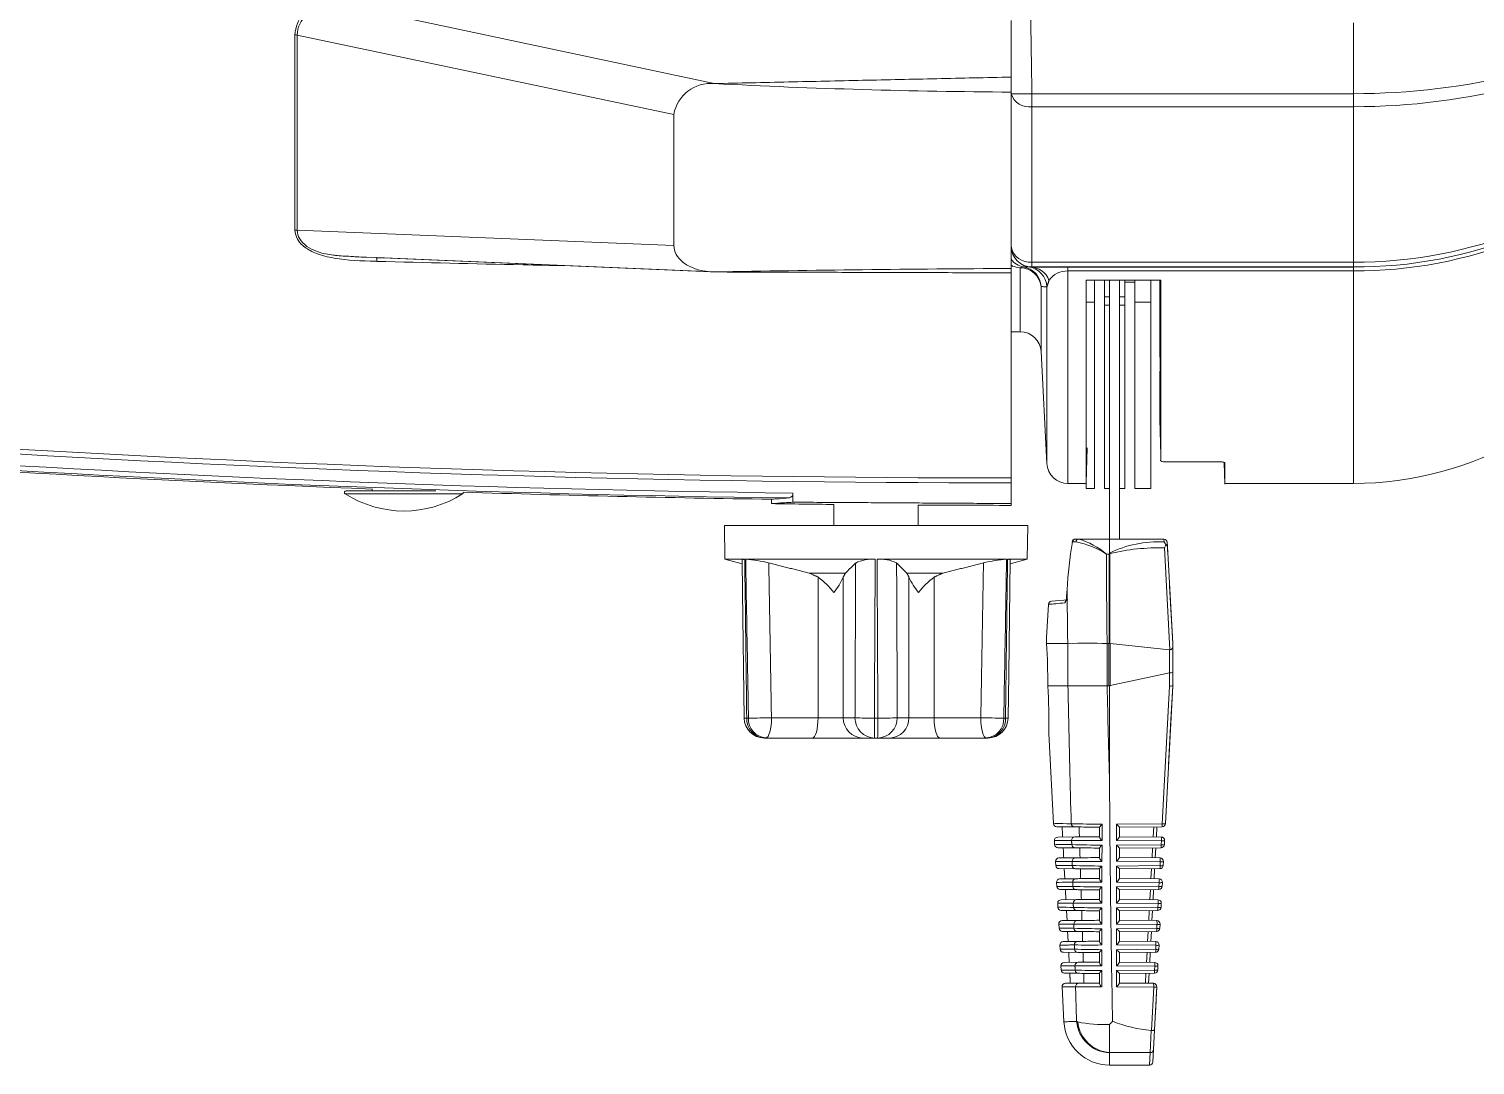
# Model space of a CAD drawing. Extents: x 8 to 113, y 2 to 87.
# Drawn here: x 14.934 to 19.222, y 31.733 to 34.806 of the extents above; entities that cross this region are included whole.
import ezdxf

# ---------------------------------------------------------------- set-up
doc = ezdxf.new("R2010")
doc.units = 0
doc.header["$MEASUREMENT"] = 0
doc.layers.add('OBJECT', color=7, linetype='CONTINUOUS')

msp = doc.modelspace()

# ---------------------------------------------------------------- linework, layer by layer
at = {"layer": 'OBJECT', "linetype": 'Continuous', "lineweight": 15}
for p, q in [((16.966, 34.6434), (15.9648, 34.8565)), ((18.8609, 34.6134), (18.8609, 34.8232)), ((16.846, 34.5519), (15.7295, 34.7875)), ((17.846, 34.0951), (17.846, 34.6183)), ((17.9079, 34.6134), (18.8609, 34.6134)), ((17.9079, 34.5748), (17.9079, 34.6134)), ((18.8609, 34.5748), (18.8609, 34.6134)), ((18.8609, 34.5748), (17.9079, 34.5748)), ((17.9079, 34.5748), (17.9079, 34.1138)), ((18.8609, 34.1138), (18.8609, 34.5748)), ((16.846, 34.5519), (16.846, 34.163)), ((16.846, 34.163), (15.7295, 34.2083)), ((15.8883, 34.1308), (16.9578, 34.0853)), ((16.966, 34.0848), (15.9648, 34.1272)), ((17.846, 33.474), (17.846, 34.0906)), ((17.873, 33.9077), (17.873, 34.0967)), ((18.0143, 34.0995), (17.9028, 34.0995)), ((17.9079, 34.1138), (18.8609, 34.1138)), ((17.9079, 34.1138), (17.9079, 34.0996)), ((18.8609, 34.0996), (17.9079, 34.0996)), ((18.0143, 34.0995), (18.8609, 34.0995)), ((18.0143, 34.0879), (18.0143, 34.0995)), ((18.8609, 34.1138), (18.8609, 34.0996)), ((18.8609, 34.0996), (18.8609, 34.0995)), ((18.8609, 34.0879), (18.8609, 34.0995)), ((17.7736, 34.0825), (17.846, 34.0824)), ((18.8609, 34.0879), (18.0143, 34.0879)), ((18.0143, 34.0879), (18.0143, 33.4577)), ((18.2902, 34.06), (18.0685, 34.06)), ((18.0931, 34.06), (18.0931, 33.9949)), ((18.1231, 34.0112), (18.1231, 34.06)), ((18.138, 34.0112), (18.138, 34.06)), ((18.168, 34.0112), (18.168, 34.06)), ((18.1829, 34.0112), (18.1829, 34.06)), ((18.1829, 34.0549), (18.2129, 34.0549)), ((18.2129, 33.9949), (18.2129, 34.06)), ((18.2609, 33.9949), (18.2609, 34.06)), ((18.2868, 33.8549), (18.2868, 34.06)), ((18.2902, 34.0295), (18.2894, 34.06)), ((18.8609, 34.0879), (18.8609, 33.4577)), ((17.9349, 34.0418), (17.9349, 33.849)), ((17.9523, 33.5165), (17.9523, 34.0407)), ((18.0691, 34.0129), (18.0691, 33.9949)), ((18.1231, 34.0112), (18.138, 34.0112)), ((18.1231, 33.986), (18.1231, 34.0112)), ((18.138, 34.0112), (18.138, 33.986)), ((18.168, 34.0112), (18.1829, 34.0112)), ((18.168, 33.986), (18.168, 34.0112)), ((18.1829, 34.0112), (18.1829, 33.986)), ((18.0691, 33.9949), (18.0931, 33.9949)), ((18.0691, 33.4427), (18.0691, 33.9949)), ((18.0931, 33.4427), (18.0931, 33.9949)), ((18.138, 33.986), (18.1231, 33.986)), ((18.1231, 33.986), (18.1231, 33.4427)), ((18.138, 33.986), (18.138, 33.4742)), ((18.1829, 33.986), (18.168, 33.986)), ((18.168, 33.986), (18.168, 33.4742)), ((18.1829, 33.986), (18.1829, 33.4427)), ((18.2609, 33.9949), (18.2129, 33.9949)), ((18.2129, 33.9949), (18.2129, 33.4427)), ((18.2609, 33.9949), (18.2609, 33.4427)), ((17.846, 33.9077), (17.873, 33.9077)), ((17.9349, 33.849), (17.9523, 33.5165)), ((18.2898, 33.7365), (18.2868, 33.8513)), ((18.2898, 33.6793), (18.2868, 33.792)), ((18.2868, 33.648), (18.2868, 33.7743)), ((18.2897, 33.5402), (18.2868, 33.648)), ((18.0691, 33.4597), (18.0719, 33.5635)), ((18.3047, 33.5217), (18.4646, 33.5217)), ((18.478, 33.5201), (18.4797, 33.4551)), ((17.846, 33.398), (17.846, 33.4594)), ((18.0143, 33.4577), (18.0691, 33.4577)), ((18.138, 33.4742), (18.138, 33.2927)), ((18.168, 33.4742), (18.168, 33.2927)), ((18.4796, 33.4577), (18.8609, 33.4577)), ((15.8721, 33.4268), (16.1415, 33.4268)), ((15.8748, 33.436), (16.1401, 33.436)), ((15.9522, 33.4411), (15.9522, 33.436)), ((16.1415, 33.4268), (16.2198, 33.4268)), ((17.1356, 33.4107), (17.136, 33.3977)), ((17.1356, 33.4107), (17.1356, 33.4107)), ((18.0691, 33.4427), (18.0931, 33.4427)), ((18.1231, 33.4427), (18.138, 33.4427)), ((18.168, 33.4427), (18.1829, 33.4427)), ((18.2129, 33.4427), (18.2609, 33.4427)), ((17.136, 33.3977), (17.136, 33.3977)), ((17.321, 33.3954), (17.321, 33.3327)), ((17.571, 33.3327), (17.571, 33.3935)), ((17.846, 33.3927), (17.846, 33.398)), ((16.996, 33.3327), (16.9977, 33.2327)), ((17.896, 33.3327), (16.996, 33.3327)), ((17.8942, 33.2327), (17.896, 33.3327)), ((18.138, 33.2927), (18.0463, 33.2927)), ((18.138, 33.2513), (18.138, 33.2927)), ((18.2903, 33.2927), (18.138, 33.2927)), ((18.2992, 33.2926), (18.2996, 33.2843)), ((18.3098, 33.271), (18.3092, 33.2832)), ((18.3092, 33.2832), (18.3112, 33.2462)), ((16.9977, 33.2327), (17.0487, 33.2191)), ((17.0564, 33.2327), (16.9977, 33.2327)), ((17.4432, 33.2327), (17.0592, 33.2327)), ((17.8328, 33.2327), (17.4488, 33.2327)), ((17.8942, 33.2327), (17.8356, 33.2327)), ((17.8432, 33.2191), (17.8942, 33.2327)), ((18.1287, 33.2483), (18.1372, 33.2483)), ((18.1372, 32.9827), (18.1372, 33.2483)), ((18.1388, 33.2482), (18.1388, 32.9826)), ((18.3008, 33.2663), (18.3171, 32.9641)), ((18.3255, 32.9827), (18.3098, 33.271)), ((17.3551, 33.1919), (17.2476, 33.1919)), ((17.6443, 33.1919), (17.5368, 33.1919)), ((17.2738, 32.7627), (17.2738, 33.1802)), ((17.3485, 32.7627), (17.3485, 33.1802)), ((17.5434, 32.7627), (17.5434, 33.1802)), ((17.6182, 32.7627), (17.6182, 33.1802)), ((18.3162, 33.153), (18.3255, 32.9827)), ((18.0146, 33.1128), (17.9659, 33.1085)), ((18.0119, 33.142), (18.0109, 33.1238)), ((17.9515, 33.0006), (17.9568, 33.0991)), ((18.014, 32.9827), (17.9516, 32.9827)), ((18.0146, 32.9822), (18.0146, 32.8577)), ((18.1307, 32.9827), (18.1312, 32.9827)), ((18.1312, 32.8577), (18.1312, 32.9827)), ((18.1312, 32.9827), (18.1364, 32.9827)), ((18.1364, 32.9827), (18.1364, 32.8577)), ((18.1364, 32.9827), (18.1372, 32.9827)), ((18.1388, 32.9826), (18.1396, 32.9826)), ((18.1396, 32.8581), (18.1396, 32.9826)), ((18.1396, 32.9826), (18.3158, 32.9639)), ((18.3255, 32.9744), (18.3255, 32.9827)), ((18.3255, 32.8969), (18.3255, 32.9744)), ((18.3158, 32.9639), (18.3158, 32.8963)), ((18.3158, 32.8963), (18.1396, 32.8581)), ((18.316, 32.8963), (18.3158, 32.8963)), ((18.316, 32.8963), (18.316, 32.8568)), ((18.3255, 32.8577), (18.3255, 32.8969)), ((18.0146, 32.8577), (17.9551, 32.8577)), ((18.1312, 32.8577), (18.1308, 32.8577)), ((18.1364, 32.8577), (18.1312, 32.8577)), ((18.138, 32.5691), (18.138, 32.8576)), ((18.316, 32.8568), (18.2944, 32.4482)), ((18.3039, 32.4489), (18.3255, 32.8577)), ((18.3255, 32.8577), (18.3201, 32.7566)), ((18.3255, 32.8577), (18.3255, 32.8577)), ((17.0623, 32.7617), (17.0675, 32.7617)), ((17.1356, 32.7627), (17.2738, 32.7627)), ((17.2738, 32.7627), (17.3485, 32.7627)), ((17.3485, 32.7627), (17.3833, 32.7627)), ((17.4408, 32.7617), (17.4512, 32.7617)), ((17.5087, 32.7627), (17.5434, 32.7627)), ((17.5434, 32.7627), (17.6182, 32.7627)), ((17.6182, 32.7627), (17.7563, 32.7627)), ((17.8244, 32.7617), (17.8296, 32.7617)), ((17.9579, 32.7163), (17.9719, 32.4487)), ((18.3201, 32.7566), (18.3131, 32.6227)), ((17.1191, 32.7027), (17.1146, 32.7027)), ((17.218, 32.7027), (17.1146, 32.7027)), ((17.2572, 32.7027), (17.1191, 32.7027)), ((17.2546, 32.7027), (17.218, 32.7027)), ((17.4067, 32.7027), (17.2572, 32.7027)), ((17.4415, 32.7027), (17.4067, 32.7027)), ((17.4504, 32.7027), (17.4415, 32.7027)), ((17.4852, 32.7027), (17.4504, 32.7027)), ((17.6347, 32.7027), (17.4852, 32.7027)), ((17.7728, 32.7027), (17.6347, 32.7027)), ((17.674, 32.7027), (17.6373, 32.7027)), ((17.7773, 32.7027), (17.674, 32.7027)), ((17.7773, 32.7027), (17.7728, 32.7027)), ((18.3099, 32.5622), (18.3078, 32.5221)), ((18.3078, 32.5221), (18.3039, 32.4489)), ((18.034, 32.439), (17.9818, 32.4394)), ((18.1585, 32.447), (18.2944, 32.4482)), ((18.1585, 32.399), (18.1585, 32.447)), ((18.294, 32.4394), (18.168, 32.4383)), ((18.168, 32.4383), (18.168, 32.4099)), ((18.2673, 32.4092), (18.2689, 32.4392)), ((18.2784, 32.4393), (18.2768, 32.4091)), ((17.9746, 32.3984), (17.9752, 32.3867)), ((17.9845, 32.409), (18.0353, 32.4095)), ((18.0356, 32.377), (17.9851, 32.3774)), ((18.2918, 32.3978), (18.1585, 32.399)), ((18.1585, 32.385), (18.2912, 32.3862)), ((18.1585, 32.337), (18.1585, 32.385)), ((18.168, 32.4101), (18.2913, 32.409)), ((18.2907, 32.3774), (18.168, 32.3763)), ((18.168, 32.3763), (18.168, 32.3479)), ((18.2641, 32.3473), (18.2657, 32.3772)), ((18.2751, 32.3773), (18.2735, 32.3472)), ((18.2912, 32.3862), (18.2918, 32.3978)), ((18.3012, 32.3985), (18.3006, 32.3869)), ((17.9778, 32.3364), (17.9784, 32.3247)), ((17.9877, 32.347), (18.0369, 32.3475)), ((18.2885, 32.3358), (18.1585, 32.337)), ((18.168, 32.3481), (18.2881, 32.347)), ((18.2879, 32.3242), (18.2885, 32.3358)), ((18.298, 32.3365), (18.2974, 32.3249)), ((18.0372, 32.315), (17.9883, 32.3154)), ((18.0039, 32.3154), (18.0055, 32.285)), ((18.1585, 32.323), (18.2879, 32.3242)), ((18.1585, 32.275), (18.1585, 32.323)), ((18.2875, 32.3154), (18.168, 32.3143)), ((18.168, 32.3143), (18.168, 32.2859)), ((18.2608, 32.2853), (18.2624, 32.3152)), ((18.2718, 32.3153), (18.2702, 32.2852)), ((17.9811, 32.2745), (17.9817, 32.2627)), ((17.991, 32.2851), (18.0385, 32.2855)), ((18.0388, 32.253), (17.9916, 32.2534)), ((18.0072, 32.2534), (18.0088, 32.2231)), ((18.2852, 32.2739), (18.1585, 32.275)), ((18.1585, 32.261), (18.2846, 32.2621)), ((18.1585, 32.213), (18.1585, 32.261)), ((18.168, 32.2861), (18.2848, 32.2851)), ((18.2842, 32.2534), (18.168, 32.2523)), ((18.168, 32.2523), (18.168, 32.2239)), ((18.2575, 32.2233), (18.2591, 32.2531)), ((18.2685, 32.2532), (18.267, 32.2232)), ((18.2846, 32.2621), (18.2852, 32.2739)), ((18.2947, 32.2746), (18.2941, 32.2628)), ((17.9843, 32.2125), (17.9849, 32.2007)), ((17.9942, 32.2231), (18.0401, 32.2235)), ((18.282, 32.2119), (18.1585, 32.213)), ((18.168, 32.2241), (18.2815, 32.2231)), ((18.2813, 32.2001), (18.282, 32.2119)), ((18.2914, 32.2126), (18.2908, 32.2008)), ((18.0405, 32.1909), (17.9948, 32.1913)), ((17.9974, 32.1611), (18.0418, 32.1615)), ((18.0104, 32.1914), (18.012, 32.1611)), ((18.1585, 32.199), (18.2813, 32.2001)), ((18.1585, 32.151), (18.1585, 32.199)), ((18.2809, 32.1913), (18.168, 32.1903)), ((18.168, 32.1903), (18.168, 32.1619)), ((18.168, 32.1621), (18.2783, 32.1611)), ((18.2543, 32.1613), (18.2558, 32.1911)), ((18.2653, 32.1912), (18.2637, 32.1613)), ((17.9876, 32.1506), (17.9882, 32.1387)), ((18.0422, 32.1289), (17.9981, 32.1293)), ((18.0137, 32.1294), (18.0153, 32.0991)), ((18.2787, 32.1499), (18.1585, 32.151)), ((18.1585, 32.137), (18.2781, 32.1381)), ((18.1585, 32.089), (18.1585, 32.137)), ((18.2776, 32.1293), (18.168, 32.1283)), ((18.168, 32.1283), (18.168, 32.0999)), ((18.251, 32.0994), (18.2526, 32.1291)), ((18.262, 32.1292), (18.2604, 32.0993)), ((18.2781, 32.1381), (18.2787, 32.1499)), ((18.2882, 32.1506), (18.2875, 32.1388)), ((17.9908, 32.0886), (17.9914, 32.0767)), ((18.0435, 32.0995), (18.0007, 32.0992)), ((18.2754, 32.0879), (18.1585, 32.089)), ((18.1585, 32.075), (18.2748, 32.0761)), ((18.1585, 32.027), (18.1585, 32.075)), ((18.168, 32.1001), (18.275, 32.0992)), ((18.2748, 32.0761), (18.2754, 32.0879)), ((18.2849, 32.0886), (18.2843, 32.0767)), ((18.0439, 32.0669), (18.0013, 32.0673)), ((18.0453, 32.0375), (18.0039, 32.0372)), ((18.2744, 32.0673), (18.168, 32.0663)), ((18.168, 32.0663), (18.168, 32.0379)), ((18.168, 32.0381), (18.2717, 32.0372)), ((18.2477, 32.0374), (18.2493, 32.0671)), ((18.2587, 32.0671), (18.2571, 32.0373)), ((17.994, 32.0267), (17.9947, 32.0147)), ((18.0456, 32.0049), (18.0046, 32.0053)), ((18.2721, 32.026), (18.1585, 32.027)), ((18.1585, 32.013), (18.2715, 32.014)), ((18.1585, 31.965), (18.1585, 32.013)), ((18.2711, 32.0052), (18.168, 32.0043)), ((18.168, 32.0043), (18.168, 31.9759)), ((18.2444, 31.9754), (18.246, 32.005)), ((18.2554, 32.0051), (18.2539, 31.9753)), ((18.2715, 32.014), (18.2721, 32.026)), ((18.2816, 32.0267), (18.281, 32.0147)), ((17.9973, 31.9647), (18.0027, 31.8607)), ((18.047, 31.9756), (18.0072, 31.9752)), ((18.2689, 31.964), (18.1585, 31.965)), ((18.168, 31.9761), (18.2684, 31.9752)), ((18.2689, 31.964), (18.2621, 31.8353)), ((18.2716, 31.8377), (18.2783, 31.9647)), ((18.2783, 31.9647), (18.2767, 31.9331)), ((18.2751, 31.9039), (18.2738, 31.8781)), ((18.2617, 31.8354), (18.2585, 31.7698)), ((18.2685, 31.7791), (18.2716, 31.8377)), ((18.2685, 31.7791), (18.2666, 31.7422)), ((18.1376, 31.7327), (18.2566, 31.7327)), ((18.138, 31.7698), (18.2585, 31.7698)), ((18.2566, 31.7327), (18.2585, 31.7698))]:
    msp.add_line(p, q, dxfattribs=at)
at = {"layer": 'OBJECT', "linetype": 'Continuous', "lineweight": 15, "flags": 128}
for points in [[(18.2993, 33.2926), (18.2993, 33.2926), (18.2992, 33.2926)], [(17.0486, 33.2307), (17.0498, 33.1354), (17.0546, 32.7619)], [(17.8373, 32.7619), (17.839, 32.8927), (17.8434, 33.2307)], [(18.0111, 33.1238), (18.0109, 33.1238), (18.0109, 33.1238)], [(18.0121, 33.1419), (18.0119, 33.142), (18.0119, 33.142)], [(17.1191, 32.7027), (17.1223, 32.7039), (17.1254, 32.7073), (17.1283, 32.7128), (17.1308, 32.7203), (17.1329, 32.7294), (17.1344, 32.7398), (17.1353, 32.751), (17.1356, 32.7627)], [(17.2572, 32.7027), (17.2604, 32.7039), (17.2635, 32.7073), (17.2664, 32.7128), (17.2689, 32.7203), (17.271, 32.7294), (17.2725, 32.7398), (17.2734, 32.751), (17.2738, 32.7627)], [(17.6347, 32.7027), (17.6315, 32.7039), (17.6284, 32.7073), (17.6255, 32.7128), (17.623, 32.7203), (17.621, 32.7294), (17.6194, 32.7398), (17.6185, 32.751), (17.6182, 32.7627)], [(17.7728, 32.7027), (17.7696, 32.7039), (17.7665, 32.7073), (17.7636, 32.7128), (17.7611, 32.7203), (17.7591, 32.7294), (17.7576, 32.7398), (17.7566, 32.751), (17.7563, 32.7627)]]:
    msp.add_lwpolyline(points, dxfattribs=at)
at = {"layer": 'OBJECT', "linetype": 'Continuous', "lineweight": 15}
for centre, radius, start, end in [((15.7199, 34.6913), 0.0967, 84.3329, 88.5205), ((18.8583, 36.7254), 2.112, 270.0703, 283.7166), ((16.9556, 34.5326), 0.1113, 84.6525, 169.972), ((17.9506, 53.7265), 19.1085, 267.04633, 269.68627), ((17.8776, 35.5439), 0.931, 268.0509, 271.8659), ((17.8991, 34.6297), 0.0556, 197.0331, 279.1637), ((18.8606, 36.5701), 1.9953, 270.0086, 284.5552), ((15.7199, 34.1333), 0.0756, 82.7505, 88.1191), ((18.8687, 35.4386), 1.3248, 269.6644, 291.9705), ((18.8684, 35.4105), 1.311, 269.6698, 292.0619), ((18.8686, 35.4101), 1.3106, 269.6645, 292.0646), ((18.8674, 35.39), 1.3022, 269.7121, 291.9429), ((17.9019, 34.1703), 0.0568, 190.0798, 276.1484), ((17.908, 34.1616), 0.062, 181.1517, 269.9957), ((18.1033, -25.176), 59.2717, 90.248728, 91.099459), ((17.8893, 34.1514), 0.0518, 213.3661, 262.7843), ((17.8816, 34.0872), 0.0128, 84.8325, 132.1191), ((17.8748, 34.0364), 0.0603, 5.1121, 91.7203), ((17.9094, 35.0421), 0.9425, 268.3821, 269.1853), ((17.873, 34.0387), 0.062, 2.7994, 80.9516), ((17.8904, 34.0379), 0.062, 2.5108, 84.8717), ((17.9022, 34.0395), 0.0599, 19.9389, 89.4294), ((18.0118, 34.0231), 0.0648, 87.8546, 145.3299), ((17.873, 33.8457), 0.062, 3, 90), ((17.8378, 83.9463), 50.4869, 263.31123, 270.00927), ((17.8375, 83.9422), 50.4682, 263.31103, 270.0096), ((17.8391, 83.9272), 50.5169, 263.31564, 269.26272), ((17.846, 84.0657), 50.66, 263.32684, 267.85875), ((17.839, 83.9253), 50.5004, 263.31558, 269.2738), ((18.8609, 34.4577), 1, 270, 300), ((18.0143, 33.5197), 0.062, 183, 270), ((18.3017, 33.5459), 0.0243, 240.2938, 277.15), ((15.8748, 33.431), 0.005, 90, 237.4319), ((16.046, 33.6989), 0.323, 237.4319, 302.5681), ((16.2171, 33.431), 0.005, 302.5681, 9.0281), ((17.846, 84.0657), 50.66, 268.16308, 269.19659), ((17.1859, 33.4272), 0.0131, 284.0616, 7.6496), ((17.846, 84.0527), 50.66, 269.19697, 269.40622), ((17.846, 84.0527), 50.66, 269.68898, 270), ((19.2552, 33.0727), 1.2451, 170.223, 176.8119), ((18.0366, 33.2827), 0.01, 90, 170.7454), ((18.026, 33.2732), 0.0111, 78.5052, 86.353), ((18.0373, 33.2837), 0.00906, 94.3621, 177.1843), ((18.0474, 33.2842), 0.00857, 97.2298, 178.6404), ((17.9877, 33.0276), 0.2618, 57.4182, 78.755), ((17.9828, 33.0763), 0.2256, 49.673, 73.6425), ((18.2829, 32.9545), 0.3302, 87.1045, 116.0269), ((18.2992, 33.2826), 0.00999, 3.1449, 90.0494), ((18.2992, 33.2826), 0.01, 3.1059, 89.191), ((18.271, 33.2596), 0.0378, 24.2552, 40.8553), ((18.3045, 33.2698), 0.00548, 13.0864, 80.1503), ((17.0413, 32.9034), 0.3298, 74.8198, 86.8977), ((17.4336, 33.1257), 0.1074, 84.8637, 116.6988), ((17.4588, 33.1277), 0.1055, 63.0029, 95.4346), ((17.85, 32.907), 0.3262, 93.0351, 105.2474), ((18.1437, 33.2482), 0.00647, 151.3827, 179.3982), ((18.1372, 33.1325), 0.1158, 89.2192, 90.0002), ((18.0483, 33.1569), 0.1302, 45.4906, 46.4562), ((18.1409, 33.2481), 0.00215, 129.0227, 175.9097), ((18.282, 32.655), 0.6116, 88.2389, 103.4637), ((17.129, 32.9878), 0.2407, 37.3599, 53.0219), ((17.1511, 33.2689), 0.2165, 321.4139, 335.7873), ((17.7354, 33.2656), 0.2102, 203.9961, 218.8028), ((17.7655, 32.9853), 0.2442, 127.0915, 142.5267), ((17.9668, 33.0986), 0.01, 95, 176.8941), ((17.9773, 33.1218), 0.0339, 327.0747, 3.4329), ((18.0158, 33.1029), 0.0101, 138.8461, 177.3912), ((17.9533, 33.126), 0.0577, 343.2294, 357.8479), ((17.9522, 32.9826), 0.000641, 165.8313, 183.8397), ((15.7212, 32.8577), 2.2338, 0.0017, 3.2044), ((18.0777, 31.8219), 1.1621, 87.3875, 93.1129), ((18.316, 32.9667), 0.00279, 264.2512, 293.6686), ((18.3183, 32.9348), 0.0385, 266.6126, 280.7629), ((15.7415, 32.7408), 2.2166, 359.3671, 3.0245), ((18.0736, 46.1574), 13.2998, 269.74583, 270.24632), ((18.3188, 32.877), 0.0204, 262.2344, 289.2075), ((17.1146, 32.7627), 0.06, 180.7436, 270), ((17.06, 32.8048), 0.0432, 262.8871, 273.1194), ((17.1187, 32.759), 0.0564, 177.2573, 265.9022), ((17.1235, 32.7587), 0.0561, 176.9173, 265.4685), ((16.9729, 41.1323), 8.3712, 270.6473, 271.11369), ((17.4076, 32.7618), 0.0591, 179.1493, 269.1232), ((17.4368, 34.1254), 1.3638, 267.7485, 270.1653), ((17.4424, 32.7618), 0.0591, 179.1493, 269.1232), ((18.6841, 32.7471), 1.2434, 179.3287, 182.0458), ((17.4495, 32.7618), 0.0591, 270.8768, 0.8507), ((16.2079, 32.7471), 1.2434, 357.9542, 0.6713), ((17.4551, 34.1254), 1.3638, 269.8347, 272.2515), ((17.4843, 32.7618), 0.0591, 270.8768, 0.8507), ((17.919, 41.1323), 8.3712, 268.88631, 269.3527), ((17.7684, 32.7587), 0.0561, 274.5315, 3.0827), ((17.7773, 32.7627), 0.06, 270, 359.2564), ((17.7733, 32.759), 0.0564, 274.0978, 2.7427), ((17.832, 32.8048), 0.0432, 266.8834, 277.109), ((70.2135, 32.8859), 52.0765, 180.34855, 181.12586), ((17.9819, 32.4494), 0.01, 185.8247, 269.5), ((18.1346, 36.5015), 4.0545, 268.4424, 269.7362), ((18.0342, 32.4489), 0.00987, 182.2605, 268.8646), ((18.1583, 32.4001), 0.0632, 132.099, 142.6838), ((18.2282, 32.5133), 0.0961, 223.554, 231.2153), ((18.2939, 32.4494), 0.01, 270.5, 356.9774), ((18.2535, 32.4459), 0.041, 351, 3.3147), ((18.2977, 32.4684), 0.0204, 260.7212, 287.6165), ((17.9845, 32.399), 0.01, 90.5, 185.5324), ((17.9852, 32.3874), 0.01, 185.4601, 269.5), ((18.0355, 32.3996), 0.0099, 91.2107, 183.6273), ((18.0708, 36.0584), 3.6598, 269.2926, 270.7043), ((18.1345, 36.3523), 3.9673, 268.4315, 269.7288), ((18.0358, 32.3868), 0.00987, 182.2831, 268.8845), ((18.1328, 32.4198), 0.0269, 202.7465, 230.7235), ((18.1542, 32.3424), 0.0574, 132.102, 143.6346), ((18.1249, 32.4376), 0.0512, 311.0538, 327.3489), ((18.2282, 32.4513), 0.0961, 223.554, 231.2153), ((18.2906, 32.3874), 0.01, 270.5, 356.9774), ((18.2502, 32.3838), 0.041, 351, 3.3147), ((18.2945, 32.4063), 0.0204, 260.7212, 287.6165), ((18.2374, 32.4013), 0.0545, 356.3194, 8.1336), ((18.2913, 32.399), 0.01, 356.9774, 89.5), ((18.2951, 32.4179), 0.0204, 260.7212, 287.6165), ((17.9878, 32.337), 0.01, 90.5, 185.1668), ((18.0371, 32.3376), 0.0099, 91.1882, 183.6079), ((18.0721, 35.8806), 3.544, 269.2742, 270.7038), ((18.1322, 32.3571), 0.0262, 202.1134, 230.5786), ((18.1249, 32.3756), 0.0512, 311.0538, 327.3489), ((18.2341, 32.3393), 0.0545, 356.3194, 8.1336), ((18.288, 32.337), 0.01, 356.9774, 89.5), ((18.2918, 32.356), 0.0204, 260.7212, 287.6165), ((17.9884, 32.3254), 0.01, 185.0939, 269.5), ((18.1345, 36.2021), 3.8791, 268.4202, 269.7211), ((18.0374, 32.3248), 0.00988, 182.3055, 268.9041), ((18.1509, 32.284), 0.0527, 132.1304, 144.5791), ((18.2282, 32.3893), 0.0961, 223.554, 231.2153), ((18.2874, 32.3254), 0.01, 270.5, 356.9774), ((18.247, 32.3218), 0.041, 351, 3.3147), ((18.2912, 32.3443), 0.0204, 260.7212, 287.6165), ((17.991, 32.2751), 0.01, 90.5, 184.7997), ((17.9917, 32.2634), 0.01, 184.7262, 269.5), ((18.0387, 32.2756), 0.00991, 91.166, 183.5887), ((18.0734, 35.702), 3.4273, 269.2549, 270.7035), ((18.1344, 36.0508), 3.7898, 268.4084, 269.7131), ((18.039, 32.2628), 0.00988, 182.3275, 268.9235), ((18.1321, 32.2948), 0.0259, 201.7416, 230.1573), ((18.1481, 32.225), 0.0487, 132.1847, 145.5174), ((18.1249, 32.3136), 0.0512, 311.0538, 327.3489), ((18.2282, 32.3273), 0.0961, 223.554, 231.2153), ((18.2841, 32.2634), 0.01, 270.5, 356.9774), ((18.2437, 32.2598), 0.041, 351, 3.3147), ((18.2879, 32.2823), 0.0204, 260.7212, 287.6165), ((18.2308, 32.2774), 0.0545, 356.3194, 8.1336), ((18.2847, 32.2751), 0.01, 356.9774, 89.5), ((18.2885, 32.294), 0.0204, 260.7212, 287.6165), ((17.9943, 32.2131), 0.01, 90.5, 184.4312), ((18.0403, 32.2136), 0.00991, 91.1442, 183.5698), ((18.0747, 35.5227), 3.31, 269.2345, 270.7033), ((18.1315, 32.2323), 0.0253, 201.1251, 229.9648), ((18.1249, 32.2516), 0.0512, 311.0538, 327.3489), ((18.2275, 32.2154), 0.0545, 356.3194, 8.1336), ((18.2814, 32.2131), 0.01, 356.9774, 89.5), ((18.2853, 32.232), 0.0204, 260.7212, 287.6165), ((17.9949, 32.2013), 0.01, 184.357, 269.5), ((17.9975, 32.1511), 0.01, 90.5, 184.0611), ((18.1343, 35.8985), 3.6995, 268.3961, 269.7046), ((18.0407, 32.2008), 0.00988, 182.3493, 268.9425), ((18.042, 32.1516), 0.00991, 91.1227, 183.5512), ((18.1457, 32.1655), 0.0452, 132.2651, 146.4497), ((18.1311, 32.1697), 0.0246, 200.513, 229.7517), ((18.2282, 32.2653), 0.0961, 223.554, 231.2153), ((18.1249, 32.1896), 0.0512, 311.0538, 327.3489), ((18.2243, 32.1534), 0.0545, 356.3194, 8.1336), ((18.2782, 32.1511), 0.01, 356.9774, 89.5), ((18.2808, 32.2013), 0.01, 270.5, 356.9774), ((18.2404, 32.1977), 0.041, 351, 3.3147), ((18.2846, 32.2202), 0.0204, 260.7212, 287.6165), ((17.9982, 32.1393), 0.01, 183.9863, 269.5), ((18.076, 35.3427), 3.192, 269.2131, 270.7033), ((18.1343, 35.7451), 3.6081, 268.3833, 269.6958), ((18.0423, 32.1388), 0.00989, 182.3707, 268.9613), ((18.1436, 32.1058), 0.0423, 132.372, 147.3763), ((18.2282, 32.2033), 0.0961, 223.554, 231.2153), ((18.2775, 32.1393), 0.01, 270.5, 356.9774), ((18.2371, 32.1357), 0.041, 351, 3.3147), ((18.2814, 32.1582), 0.0204, 260.7212, 287.6165), ((18.282, 32.1701), 0.0204, 260.7212, 287.6165), ((18.0008, 32.0892), 0.01, 90.5, 183.6897), ((18.0014, 32.0773), 0.01, 183.6143, 269.5), ((18.0437, 32.0896), 0.00991, 91.1015, 183.5328), ((18.0772, 35.1622), 3.0735, 269.1905, 270.7035), ((18.1342, 35.5907), 3.5158, 268.37, 269.6866), ((18.0441, 32.0768), 0.00989, 182.3918, 268.9797), ((18.1306, 32.1072), 0.024, 199.9051, 229.5174), ((18.1418, 32.0457), 0.0397, 132.506, 148.2974), ((18.1249, 32.1276), 0.0512, 311.0538, 327.3489), ((18.2282, 32.1413), 0.0961, 223.554, 231.2153), ((18.2743, 32.0773), 0.01, 270.5, 356.9774), ((18.2339, 32.0737), 0.041, 351, 3.3147), ((18.2781, 32.0962), 0.0204, 260.7212, 287.6165), ((18.221, 32.0914), 0.0545, 356.3194, 8.1336), ((18.2749, 32.0892), 0.01, 356.9774, 89.5), ((18.2787, 32.1081), 0.0204, 260.7212, 287.6165), ((18.004, 32.0272), 0.01, 90.5, 183.317), ((18.0454, 32.0276), 0.00992, 91.0806, 183.5146), ((18.1301, 32.0447), 0.0235, 199.3012, 229.2615), ((18.1249, 32.0656), 0.0512, 311.0538, 327.3489), ((18.2177, 32.0295), 0.0545, 356.3194, 8.1336), ((18.2716, 32.0272), 0.01, 356.9774, 89.5), ((18.0047, 32.0153), 0.01, 183.2409, 269.5), ((18.0785, 34.9813), 2.9546, 269.1666, 270.704), ((18.1341, 35.4354), 3.4224, 268.356, 269.6769), ((18.0458, 32.0148), 0.00989, 182.4127, 268.9979), ((18.1402, 31.9855), 0.0375, 132.6672, 149.2133), ((18.2282, 32.0793), 0.0961, 223.554, 231.2153), ((18.271, 32.0152), 0.01, 270.5, 356.9774), ((18.2306, 32.0117), 0.041, 351, 3.3147), ((18.2748, 32.0342), 0.0204, 260.7212, 287.6165), ((18.2754, 32.0461), 0.0204, 260.7212, 287.6165), ((18.0073, 31.9652), 0.01, 90.5, 183.0138), ((18.0472, 31.9656), 0.00992, 91.0601, 183.4968), ((18.0798, 34.8002), 2.8354, 269.1413, 270.7047), ((18.1297, 31.9822), 0.0229, 198.7012, 228.9835), ((18.1249, 32.0036), 0.0512, 311.0538, 327.3489), ((18.2145, 31.9675), 0.0545, 356.3194, 8.1336), ((18.2683, 31.9652), 0.01, 356.9774, 89.5), ((18.2722, 31.9841), 0.0204, 260.7212, 287.6165), ((18.138, 31.8682), 0.1355, 183, 270), ((18.1417, 31.8711), 0.1018, 185.074, 267.9303), ((18.1188, 32.2239), 0.3709, 258.292, 272.9585), ((18.1452, 31.8718), 0.1022, 186.2121, 265.9399), ((18.2971, 32.2385), 0.4047, 248.24, 264.9819), ((18.2586, 31.7797), 0.00991, 269.445, 356.5293), ((18.2566, 31.7427), 0.01, 273.5738, 356.9774)]:
    msp.add_arc(centre, radius, start, end, dxfattribs=at)
for centre, major_axis, ratio, start_param, end_param in [((20.2005, 33.3405), (0, 7.8848), 0.262774, 1.582496, 1.616187), ((20.2005, 36.8761), (0, 19.0675), 0.111038, 1.783132, 1.798644), ((18.1364, 31.8804), (0, 0.9773), 0.122785, 6.270094, 6.283185), ((18.1364, 31.8797), (0.0064, 0.9787), 0.122438, 0.027376, 0.040465)]:
    msp.add_ellipse(centre, major_axis=major_axis, ratio=ratio, start_param=start_param, end_param=end_param, dxfattribs=at)
for points, degree in [([(17.9027, 34.9487), (17.9079, 34.6134)], 1), ([(16.966, 34.6434), (17.846, 34.6628)], 1), ([(15.9647, 34.1272), (15.9792, 34.1269)], 1), ([(17.896, 34.0997), (17.9028, 34.0995)], 1), ([(17.9079, 34.0996), (17.9028, 34.0995)], 1), ([(17.7733, 34.0824), (16.966, 34.0848)], 1), ([(17.9585, 34.06), (17.9523, 34.0407)], 1), ([(18.2868, 33.8513), (18.2868, 33.8549)], 1), ([(17.136, 33.3977), (17.1356, 33.4107)], 1), ([(17.1989, 33.4289), (17.1993, 33.402)], 1), ([(17.1993, 33.402), (17.846, 33.398)], 1), ([(18.0283, 33.2841), (18.0388, 33.2844)], 1), ([(18.0463, 33.2927), (18.0366, 33.2927)], 1), ([(18.2903, 33.2927), (18.2992, 33.2926)], 1), ([(17.2476, 33.1919), (17.1277, 33.2217)], 1), ([(17.1277, 33.2217), (17.1356, 32.7627)], 1), ([(17.2738, 33.1802), (17.2476, 33.1919)], 1), ([(17.3551, 33.1919), (17.3485, 33.1802)], 1), ([(17.3853, 33.2217), (17.3551, 33.1919)], 1), ([(17.3833, 32.7627), (17.3853, 33.2217)], 1), ([(17.5067, 33.2217), (17.5087, 32.7627)], 1), ([(17.5368, 33.1919), (17.5067, 33.2217)], 1), ([(17.5434, 33.1802), (17.5368, 33.1919)], 1), ([(17.6443, 33.1919), (17.6182, 33.1802)], 1), ([(17.7642, 33.2217), (17.6443, 33.1919)], 1), ([(17.7563, 32.7627), (17.7642, 33.2217)], 1), ([(18.0111, 33.1238), (18.0121, 33.1419)], 1), ([(18.0121, 33.1419), (18.014, 32.9827)], 1), ([(17.9568, 33.0991), (17.9568, 33.0991)], 1), ([(17.9515, 33.0006), (17.9515, 33.0005)], 1), ([(18.014, 32.9827), (18.0146, 32.9822)], 1), ([(18.1388, 32.9826), (18.1372, 32.9827)], 1), ([(18.0146, 32.8577), (18.0146, 32.8577)], 1), ([(17.999, 32.4091), (17.9974, 32.4393)], 1), ([(18.0478, 32.4389), (18.0487, 32.4096)], 1), ([(18.108, 32.4094), (18.108, 32.4384)], 1), ([(18.0022, 32.3472), (18.0007, 32.3773)], 1), ([(18.0256, 32.3989), (18.0259, 32.3865)], 1), ([(18.0497, 32.3769), (18.0506, 32.3476)], 1), ([(18.108, 32.3473), (18.108, 32.3765)], 1), ([(18.0272, 32.337), (18.0275, 32.3244)], 1), ([(18.0516, 32.3148), (18.0525, 32.2856)], 1), ([(18.108, 32.2852), (18.108, 32.3145)], 1), ([(18.0288, 32.275), (18.0291, 32.2624)], 1), ([(18.0535, 32.2528), (18.0545, 32.2236)], 1), ([(18.108, 32.2232), (18.108, 32.2525)], 1), ([(18.0305, 32.213), (18.0308, 32.2004)], 1), ([(18.0555, 32.1908), (18.0564, 32.1616)], 1), ([(18.108, 32.1611), (18.108, 32.1905)], 1), ([(18.0321, 32.151), (18.0325, 32.1384)], 1), ([(18.0575, 32.1288), (18.0584, 32.0997)], 1), ([(18.108, 32.099), (18.108, 32.1286)], 1), ([(18.0338, 32.089), (18.0342, 32.0764)], 1), ([(18.0185, 32.0373), (18.0169, 32.0671)], 1), ([(18.0594, 32.0668), (18.0604, 32.0377)], 1), ([(18.108, 32.037), (18.108, 32.0666)], 1), ([(18.0217, 31.9753), (18.0202, 32.0051)], 1), ([(18.0355, 32.027), (18.0359, 32.0144)], 1), ([(18.0614, 32.0048), (18.0623, 31.9757)], 1), ([(18.108, 31.9749), (18.108, 32.0046)], 1), ([(18.0373, 31.965), (18.0402, 31.8621)], 1), ([(18.0436, 31.8607), (18.0402, 31.8621)], 1), ([(18.138, 31.8535), (18.1471, 31.8626)], 1), ([(18.138, 31.7698), (18.138, 31.7726), (18.138, 31.7783), (18.138, 31.7975), (18.138, 31.8226), (18.138, 31.8432), (18.138, 31.8535)], 3), ([(18.2621, 31.8353), (18.2617, 31.8354)], 1), ([(18.138, 31.7693), (18.138, 31.7698)], 1), ([(18.138, 31.7327), (18.138, 31.7343), (18.138, 31.7373), (18.138, 31.7587), (18.138, 31.7693)], 3)]:
    msp.add_open_spline(points, degree=degree, dxfattribs=at)
for points, knots in [([(15.7224, 34.788), (15.7241, 34.7996), (15.7273, 34.8228), (15.7504, 34.854), (15.7879, 34.8794), (15.8615, 34.8985), (15.9228, 34.8971), (15.9654, 34.8962)], [0, 0, 0, 0, 0.13867, 0.277419, 0.423115, 0.599885, 1, 1, 1, 1]), ([(15.9648, 34.8565), (15.9648, 34.8565), (15.9637, 34.8567), (15.9234, 34.8646), (15.8688, 34.878), (15.8112, 34.8736), (15.7842, 34.8652), (15.7695, 34.8574), (15.7503, 34.8413), (15.7348, 34.8204), (15.7293, 34.7985), (15.7295, 34.7875), (15.7295, 34.7875)], [0, 0, 0, 0, 0.000008, 0.011235, 0.408406, 0.550964, 0.581776, 0.700643, 0.724685, 0.86239, 0.999992, 1, 1, 1, 1]), ([(17.846, 34.8305), (17.846, 34.7992), (17.846, 34.7433), (17.846, 34.6874), (17.846, 34.6628)], [0, 0, 0, 0, 0.56, 1, 1, 1, 1]), ([(15.7224, 34.2089), (15.7224, 34.2521), (15.7224, 34.3385), (15.7223, 34.526), (15.7224, 34.6834), (15.7224, 34.788)], [0, 0, 0, 0, 0.251148, 0.502295, 1, 1, 1, 1]), ([(15.7295, 34.7875), (15.7295, 34.7875), (15.7294, 34.68), (15.7296, 34.5258), (15.7295, 34.3383), (15.7295, 34.2505), (15.7295, 34.2083), (15.7295, 34.2083)], [0, 0, 0, 0, 0.000003, 0.497705, 0.748853, 0.999997, 1, 1, 1, 1]), ([(17.846, 34.6628), (17.846, 34.6547), (17.846, 34.6386), (17.846, 34.6251), (17.846, 34.6183)], [0, 0, 0, 0, 0.49976, 1, 1, 1, 1]), ([(15.9654, 34.1163), (15.9641, 34.1164), (15.9219, 34.1175), (15.86, 34.1198), (15.788, 34.1369), (15.7504, 34.1571), (15.7273, 34.1816), (15.724, 34.1998), (15.7224, 34.2089)], [0, 0, 0, 0, 0.01186, 0.400275, 0.577865, 0.721206, 0.860697, 1, 1, 1, 1]), ([(15.7295, 34.2083), (15.7295, 34.2083), (15.7294, 34.1998), (15.7348, 34.1825), (15.7552, 34.1606), (15.7776, 34.1491), (15.8038, 34.1399), (15.8235, 34.1361), (15.856, 34.1324), (15.8732, 34.1316), (15.8883, 34.1309)], [0, 0, 0, 0, 0.000011, 0.186263, 0.372494, 0.534266, 0.561751, 0.767838, 0.79602, 1, 1, 1, 1]), ([(16.846, 34.163), (16.8475, 34.1542), (16.8505, 34.1365), (16.8717, 34.1127), (16.9028, 34.0951), (16.9365, 34.0863), (16.9577, 34.0852), (16.966, 34.0848)], [0, 0, 0, 0, 0.217939, 0.435238, 0.661578, 0.868608, 1, 1, 1, 1]), ([(15.8883, 34.1309), (15.8935, 34.1305), (15.909, 34.1294), (15.9243, 34.1289), (15.9345, 34.1285)], [0, 0, 0, 0, 0.334043, 1, 1, 1, 1]), ([(15.9654, 34.1163), (15.9653, 34.1199), (15.9652, 34.127), (15.9648, 34.1272), (15.9647, 34.1272)], [0, 0, 0, 0, 0.5, 1, 1, 1, 1]), ([(16.5233, 34.1035), (16.4816, 34.1043), (16.2956, 34.1077), (16.1096, 34.1126), (15.9654, 34.1163)], [0, 0, 0, 0, 0.22428, 1, 1, 1, 1]), ([(17.873, 34.0967), (17.8646, 34.0983), (17.854, 34.1003), (17.8474, 34.1039), (17.846, 34.1047)], [0, 0, 0, 0, 0.785749, 1, 1, 1, 1]), ([(17.846, 34.0951), (17.846, 34.0904), (17.846, 34.0839), (17.846, 34.0836), (17.846, 34.0835)], [0, 0, 0, 0, 0.732612, 1, 1, 1, 1]), ([(18.0691, 33.4597), (18.0691, 33.4604), (18.0691, 33.4621), (18.0691, 33.4931), (18.069, 33.5467), (18.0689, 33.6251), (18.0688, 33.7328), (18.0687, 33.8737), (18.0685, 33.9931), (18.0685, 34.0586), (18.0685, 34.06)], [0, 0, 0, 0, 0.113345, 0.249591, 0.386783, 0.526959, 0.668166, 0.831402, 0.996274, 1, 1, 1, 1]), ([(18.2902, 34.0295), (18.2902, 34.0315), (18.2902, 34.0355), (18.2902, 34.0416), (18.2902, 34.0483), (18.2902, 34.0544), (18.2902, 34.0586), (18.2902, 34.06)], [0, 0, 0, 0, 0.198923, 0.397845, 0.596768, 0.859228, 1, 1, 1, 1]), ([(17.9523, 34.0407), (17.95, 34.0408), (17.9433, 34.0411), (17.9382, 34.0415), (17.9349, 34.0418)], [0, 0, 0, 0, 0.33844, 1, 1, 1, 1]), ([(18.2898, 33.7365), (18.2899, 33.7577), (18.2899, 33.8003), (18.29, 33.8941), (18.2901, 33.9757), (18.2902, 34.0295)], [0, 0, 0, 0, 0.25383, 0.507659, 1, 1, 1, 1]), ([(18.2898, 33.6793), (18.2898, 33.6839), (18.2898, 33.693), (18.2898, 33.7118), (18.2898, 33.7266), (18.2898, 33.7365)], [0, 0, 0, 0, 0.251493, 0.502986, 1, 1, 1, 1]), ([(18.2897, 33.5402), (18.2897, 33.5495), (18.2897, 33.5682), (18.2897, 33.6118), (18.2898, 33.6524), (18.2898, 33.6793)], [0, 0, 0, 0, 0.251571, 0.503142, 1, 1, 1, 1]), ([(18.2896, 33.5248), (18.2896, 33.5253), (18.2896, 33.5273), (18.2897, 33.5323), (18.2897, 33.5371), (18.2897, 33.5402)], [0, 0, 0, 0, 0.104844, 0.416864, 1, 1, 1, 1]), ([(18.4646, 33.5217), (18.4662, 33.5217), (18.4696, 33.5216), (18.4741, 33.5211), (18.4775, 33.5204), (18.4794, 33.5196), (18.4796, 33.519), (18.4796, 33.5188)], [0, 0, 0, 0, 0.210781, 0.421493, 0.634058, 0.849646, 1, 1, 1, 1]), ([(18.4796, 33.5188), (18.4796, 33.5039), (18.4796, 33.474), (18.4796, 33.4555), (18.4796, 33.4603), (18.4796, 33.4614)], [0, 0, 0, 0, 0.430496, 0.863934, 1, 1, 1, 1]), ([(17.846, 33.474), (17.846, 33.4738), (17.846, 33.4732), (17.846, 33.4704), (17.846, 33.4664), (17.846, 33.4625), (17.846, 33.4601), (17.846, 33.4594)], [0, 0, 0, 0, 0.227366, 0.454733, 0.682099, 0.909464, 1, 1, 1, 1]), ([(17.1891, 33.4145), (17.1752, 33.4135), (17.1453, 33.4115), (17.139, 33.411), (17.1356, 33.4107)], [0, 0, 0, 0, 0.466003, 1, 1, 1, 1]), ([(17.1993, 33.402), (17.1817, 33.4009), (17.1466, 33.3986), (17.1395, 33.398), (17.136, 33.3977)], [0, 0, 0, 0, 0.499339, 1, 1, 1, 1]), ([(18.3054, 33.2751), (18.304, 33.2723), (18.3024, 33.2694), (18.3008, 33.2663), (18.3008, 33.2663)], [0, 0, 0, 0, 0.980027, 1, 1, 1, 1]), ([(17.0493, 33.2307), (17.0493, 33.2313), (17.0491, 33.2325), (17.0538, 33.2326), (17.0564, 33.2327)], [0, 0, 0, 0, 0.439964, 1, 1, 1, 1]), ([(17.0564, 33.2327), (17.0569, 33.1927), (17.0589, 33.0357), (17.0608, 32.8787), (17.0623, 32.7617)], [0, 0, 0, 0, 0.254709, 1, 1, 1, 1]), ([(17.0675, 32.7617), (17.0668, 32.8017), (17.064, 32.9587), (17.0612, 33.1157), (17.0592, 33.2327)], [0, 0, 0, 0, 0.254709, 1, 1, 1, 1]), ([(17.4432, 33.2327), (17.443, 33.1927), (17.4422, 33.0357), (17.4414, 32.8787), (17.4408, 32.7617)], [0, 0, 0, 0, 0.254709, 1, 1, 1, 1]), ([(17.4512, 32.7617), (17.451, 32.8017), (17.4502, 32.9587), (17.4494, 33.1157), (17.4488, 33.2327)], [0, 0, 0, 0, 0.254709, 1, 1, 1, 1]), ([(17.8328, 33.2327), (17.8321, 33.1927), (17.8293, 33.0357), (17.8265, 32.8787), (17.8244, 32.7617)], [0, 0, 0, 0, 0.254709, 1, 1, 1, 1]), ([(17.8296, 32.7617), (17.8301, 32.8017), (17.8321, 32.9587), (17.8341, 33.1157), (17.8356, 33.2327)], [0, 0, 0, 0, 0.254709, 1, 1, 1, 1]), ([(17.8356, 33.2327), (17.8385, 33.2326), (17.8431, 33.2325), (17.8427, 33.2312), (17.8426, 33.2307)], [0, 0, 0, 0, 0.63523, 1, 1, 1, 1]), ([(17.9568, 33.0991), (17.9569, 33.0991), (17.9575, 33.0991), (17.963, 33.0996), (17.9867, 33.1017), (18.0058, 33.1033)], [0, 0, 0, 0, 0.045653, 0.228294, 1, 1, 1, 1]), ([(17.9515, 33.0005), (17.9515, 32.9978), (17.9515, 32.9943), (17.9516, 32.9847), (17.9516, 32.9827)], [0, 0, 0, 0, 0.79181, 1, 1, 1, 1]), ([(18.3255, 32.9744), (18.3255, 32.9729), (18.3254, 32.9704), (18.3242, 32.9678), (18.3221, 32.9663), (18.3196, 32.9651), (18.3178, 32.9644), (18.3171, 32.9641)], [0, 0, 0, 0, 0.281503, 0.477149, 0.672463, 0.878462, 1, 1, 1, 1]), ([(18.0146, 32.8577), (18.0164, 32.7784), (18.0195, 32.642), (18.0229, 32.5056), (18.0243, 32.4485)], [0, 0, 0, 0, 0.581449, 1, 1, 1, 1]), ([(17.9749, 32.4489), (17.9753, 32.4489), (17.9763, 32.4489), (18.0069, 32.4486), (18.0243, 32.4485)], [0, 0, 0, 0, 0.430575, 1, 1, 1, 1]), ([(18.108, 32.4383), (18.0967, 32.4384), (18.0741, 32.4386), (18.0468, 32.4389), (18.0384, 32.439), (18.034, 32.439)], [0, 0, 0, 0, 0.320862, 0.641681, 1, 1, 1, 1]), ([(18.1159, 32.447), (18.1159, 32.4404), (18.1158, 32.4244), (18.1158, 32.4084), (18.1158, 32.3989)], [0, 0, 0, 0, 0.412557, 1, 1, 1, 1]), ([(18.0256, 32.3989), (18.0242, 32.3989), (18.0172, 32.3989), (17.9917, 32.3986), (17.971, 32.3985), (17.9764, 32.3985), (17.9772, 32.3985)], [0, 0, 0, 0, 0.041896, 0.209506, 0.881583, 1, 1, 1, 1]), ([(17.9777, 32.3869), (17.9783, 32.3869), (17.9797, 32.3869), (18.0093, 32.3866), (18.0259, 32.3865)], [0, 0, 0, 0, 0.438348, 1, 1, 1, 1]), ([(18.0353, 32.4095), (18.0391, 32.4095), (18.0469, 32.4096), (18.0727, 32.4098), (18.096, 32.41), (18.108, 32.4101)], [0, 0, 0, 0, 0.327832, 0.655734, 1, 1, 1, 1]), ([(18.108, 32.3763), (18.0968, 32.3764), (18.0743, 32.3766), (18.0479, 32.3769), (18.0398, 32.3769), (18.0356, 32.377)], [0, 0, 0, 0, 0.324747, 0.649448, 1, 1, 1, 1]), ([(18.1157, 32.385), (18.1157, 32.3784), (18.1157, 32.3624), (18.1156, 32.3464), (18.1156, 32.3369)], [0, 0, 0, 0, 0.412528, 1, 1, 1, 1]), ([(18.0272, 32.337), (18.0258, 32.3369), (18.0189, 32.3369), (17.9939, 32.3367), (17.974, 32.3365), (17.9794, 32.3365), (17.9801, 32.3365)], [0, 0, 0, 0, 0.042626, 0.213154, 0.896941, 1, 1, 1, 1]), ([(18.0369, 32.3475), (18.0407, 32.3475), (18.0483, 32.3476), (18.0738, 32.3478), (18.0965, 32.348), (18.108, 32.3481)], [0, 0, 0, 0, 0.331872, 0.663815, 1, 1, 1, 1]), ([(17.9806, 32.3248), (17.9814, 32.3248), (17.983, 32.3248), (18.0117, 32.3246), (18.0275, 32.3244)], [0, 0, 0, 0, 0.446366, 1, 1, 1, 1]), ([(18.108, 32.3143), (18.0968, 32.3144), (18.0745, 32.3146), (18.0489, 32.3149), (18.0412, 32.3149), (18.0372, 32.315)], [0, 0, 0, 0, 0.328834, 0.657619, 1, 1, 1, 1]), ([(18.1156, 32.323), (18.1156, 32.3164), (18.1155, 32.3004), (18.1155, 32.2844), (18.1155, 32.2749)], [0, 0, 0, 0, 0.412497, 1, 1, 1, 1]), ([(18.0288, 32.275), (18.0275, 32.275), (18.0207, 32.2749), (17.9961, 32.2747), (17.977, 32.2745), (17.9823, 32.2746), (17.9829, 32.2746)], [0, 0, 0, 0, 0.043381, 0.21693, 0.912835, 1, 1, 1, 1]), ([(17.9835, 32.2628), (17.9844, 32.2628), (17.9864, 32.2628), (18.0141, 32.2626), (18.0291, 32.2624)], [0, 0, 0, 0, 0.454645, 1, 1, 1, 1]), ([(18.0385, 32.2855), (18.0423, 32.2855), (18.0498, 32.2856), (18.0749, 32.2858), (18.0971, 32.286), (18.108, 32.2861)], [0, 0, 0, 0, 0.336123, 0.672318, 1, 1, 1, 1]), ([(18.108, 32.2523), (18.0969, 32.2524), (18.0748, 32.2526), (18.05, 32.2529), (18.0425, 32.2529), (18.0388, 32.253)], [0, 0, 0, 0, 0.333137, 0.666224, 1, 1, 1, 1]), ([(18.1154, 32.261), (18.1154, 32.2544), (18.1154, 32.2384), (18.1153, 32.2224), (18.1153, 32.2129)], [0, 0, 0, 0, 0.412464, 1, 1, 1, 1]), ([(18.0305, 32.213), (18.0291, 32.213), (18.0224, 32.2129), (17.9983, 32.2127), (17.98, 32.2125), (17.9853, 32.2126), (17.9858, 32.2126)], [0, 0, 0, 0, 0.044163, 0.220841, 0.929294, 1, 1, 1, 1]), ([(18.0401, 32.2235), (18.0439, 32.2235), (18.0514, 32.2236), (18.076, 32.2238), (18.0976, 32.224), (18.108, 32.2241)], [0, 0, 0, 0, 0.340601, 0.681276, 1, 1, 1, 1]), ([(17.9864, 32.2008), (17.9874, 32.2008), (17.9897, 32.2008), (18.0164, 32.2005), (18.0308, 32.2004)], [0, 0, 0, 0, 0.463197, 1, 1, 1, 1]), ([(18.108, 32.1903), (18.097, 32.1904), (18.0751, 32.1906), (18.0511, 32.1908), (18.044, 32.1909), (18.0405, 32.1909)], [0, 0, 0, 0, 0.337675, 0.675297, 1, 1, 1, 1]), ([(18.0418, 32.1615), (18.0455, 32.1616), (18.0529, 32.1616), (18.0771, 32.1618), (18.0981, 32.162), (18.108, 32.1621)], [0, 0, 0, 0, 0.345325, 0.690725, 1, 1, 1, 1]), ([(18.1153, 32.199), (18.1153, 32.1924), (18.1152, 32.1764), (18.1152, 32.1604), (18.1151, 32.1509)], [0, 0, 0, 0, 0.41243, 1, 1, 1, 1]), ([(18.0321, 32.151), (18.0308, 32.151), (18.0242, 32.1509), (18.0006, 32.1507), (17.9831, 32.1506), (17.9883, 32.1506), (17.9887, 32.1506)], [0, 0, 0, 0, 0.044973, 0.224892, 0.946349, 1, 1, 1, 1]), ([(17.9892, 32.1388), (17.9904, 32.1388), (17.993, 32.1387), (18.0188, 32.1385), (18.0325, 32.1384)], [0, 0, 0, 0, 0.47204, 1, 1, 1, 1]), ([(18.108, 32.1283), (18.0971, 32.1284), (18.0754, 32.1286), (18.0522, 32.1288), (18.0454, 32.1289), (18.0422, 32.1289)], [0, 0, 0, 0, 0.342466, 0.684876, 1, 1, 1, 1]), ([(18.1151, 32.137), (18.1151, 32.1304), (18.115, 32.1144), (18.115, 32.0984), (18.115, 32.0889)], [0, 0, 0, 0, 0.412394, 1, 1, 1, 1]), ([(18.0338, 32.089), (18.0325, 32.089), (18.0261, 32.0889), (18.0029, 32.0887), (17.9861, 32.0886), (17.9913, 32.0886), (17.9915, 32.0886)], [0, 0, 0, 0, 0.045813, 0.229093, 0.964032, 1, 1, 1, 1]), ([(17.9921, 32.0767), (17.9935, 32.0767), (17.9964, 32.0767), (18.0213, 32.0765), (18.0342, 32.0764)], [0, 0, 0, 0, 0.48119, 1, 1, 1, 1]), ([(18.0435, 32.0995), (18.0472, 32.0996), (18.0545, 32.0996), (18.0783, 32.0998), (18.0986, 32.1), (18.108, 32.1001)], [0, 0, 0, 0, 0.350315, 0.700707, 1, 1, 1, 1]), ([(18.1149, 32.075), (18.1149, 32.0684), (18.1149, 32.0524), (18.1148, 32.0364), (18.1148, 32.0269)], [0, 0, 0, 0, 0.412356, 1, 1, 1, 1]), ([(18.108, 32.0663), (18.0972, 32.0664), (18.0757, 32.0666), (18.0534, 32.0668), (18.0469, 32.0669), (18.0439, 32.0669)], [0, 0, 0, 0, 0.347531, 0.695003, 1, 1, 1, 1]), ([(18.0453, 32.0375), (18.0489, 32.0376), (18.0561, 32.0376), (18.0794, 32.0378), (18.0992, 32.038), (18.108, 32.0381)], [0, 0, 0, 0, 0.355595, 0.711266, 1, 1, 1, 1]), ([(18.0355, 32.027), (18.0343, 32.027), (18.0279, 32.027), (18.0053, 32.0268), (17.9891, 32.0266), (17.9943, 32.0267), (17.9944, 32.0267)], [0, 0, 0, 0, 0.046685, 0.233452, 0.98238, 1, 1, 1, 1]), ([(17.9949, 32.0147), (17.9965, 32.0147), (17.9997, 32.0147), (18.0237, 32.0145), (18.0359, 32.0144)], [0, 0, 0, 0, 0.490665, 1, 1, 1, 1]), ([(18.108, 32.0043), (18.0973, 32.0044), (18.076, 32.0046), (18.0546, 32.0048), (18.0484, 32.0049), (18.0456, 32.0049)], [0, 0, 0, 0, 0.352894, 0.705727, 1, 1, 1, 1]), ([(18.1148, 32.013), (18.1148, 32.0064), (18.1147, 31.9904), (18.1147, 31.9744), (18.1147, 31.9649)], [0, 0, 0, 0, 0.412316, 1, 1, 1, 1]), ([(18.0373, 31.965), (18.036, 31.965), (18.0298, 31.965), (18.0066, 31.9648), (18.0015, 31.9647), (17.9973, 31.9647)], [0, 0, 0, 0, 0.047591, 0.237986, 1, 1, 1, 1]), ([(18.047, 31.9756), (18.0506, 31.9756), (18.0577, 31.9757), (18.0806, 31.9759), (18.0997, 31.976), (18.108, 31.9761)], [0, 0, 0, 0, 0.361189, 0.722456, 1, 1, 1, 1]), ([(18.2767, 31.9331), (18.2765, 31.9293), (18.2761, 31.9217), (18.2756, 31.9124), (18.2752, 31.9062), (18.2752, 31.9046), (18.2751, 31.9039)], [0, 0, 0, 0, 0.261879, 0.524407, 0.77642, 1, 1, 1, 1]), ([(18.0402, 31.8621), (18.0294, 31.8618), (18.0075, 31.8612), (18.0043, 31.8611), (18.0027, 31.8611)], [0, 0, 0, 0, 0.496376, 1, 1, 1, 1]), ([(18.2621, 31.8353), (18.2632, 31.8353), (18.2654, 31.8353), (18.2683, 31.8357), (18.2704, 31.8363), (18.2714, 31.837), (18.2716, 31.8375), (18.2716, 31.8377), (18.2716, 31.8377)], [0, 0, 0, 0, 0.219281, 0.438507, 0.659241, 0.882986, 0.98583, 1, 1, 1, 1])]:
    msp.add_open_spline(points, degree=3, knots=knots, dxfattribs=at)

doc.saveas('drawing.dxf')
